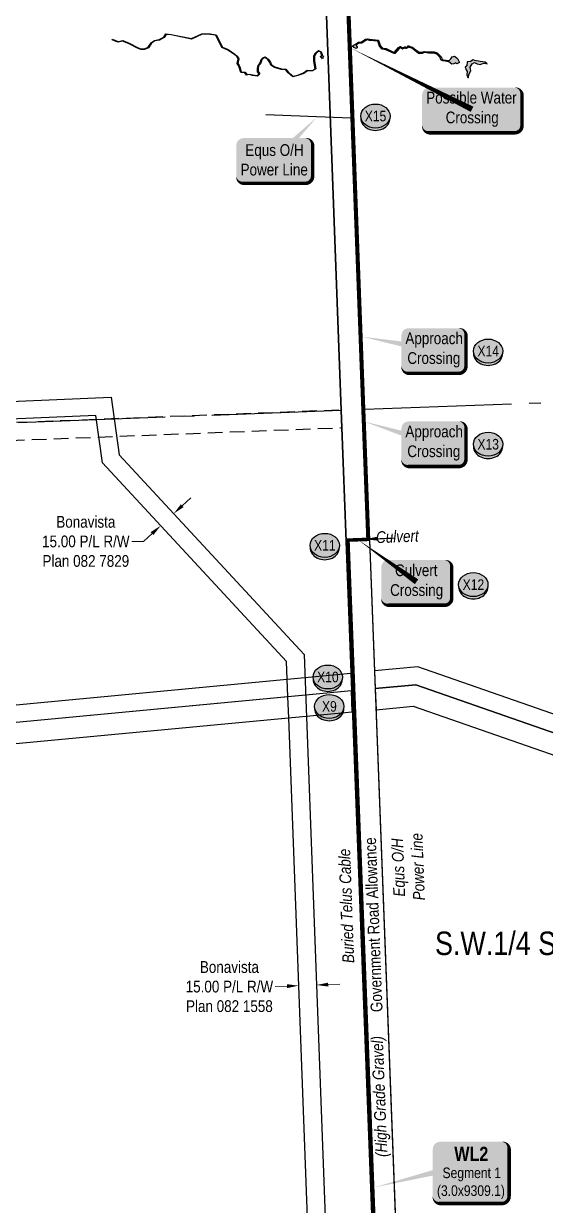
# Model space of a CAD drawing. Extents: x 685217 to 689013, y 5857541 to 5865900.
# Drawn here: x 686964 to 687409, y 5858622 to 5859629 of the extents above; entities that cross this region are included whole.
import ezdxf
from ezdxf.enums import TextEntityAlignment as Align

# ---------------------------------------------------------------- set-up
doc = ezdxf.new("R2010")
doc.units = 0
doc.header["$LTSCALE"] = 5
doc.header["$PDSIZE"] = 0.5
doc.linetypes.add('foc-ACCESSROAD', pattern=[3.75, 2.5, -1.25])
doc.linetypes.add('foc-QUARTERLINE', pattern=[33, 25, -3, 2, -3])
doc.layers.get('Defpoints').update_dxf_attribs({"color": 9})
for name, color, linetype in [('AS-POWER', 104, 'foc-POWER'), ('AS-POWER-T', 104, 'Continuous'), ('AS-TELEPHONE-T', 224, 'Continuous'), ('AS-TELUS', 224, 'foc-TEL'), ('C-SYMBOL', 7, 'Continuous'), ('CG-NOTES', 7, 'Continuous'), ('F-RW', 190, 'Continuous'), ('F-WS', 190, 'foc-ACCESSROAD'), ('L-ROAD-T', 7, 'Continuous'), ('L-SEC', 7, 'Continuous'), ('L-SECQ', 8, 'foc-QUARTERLINE'), ('P-CROSSINGS', 250, 'Continuous'), ('T-WATER', 160, 'Continuous'), ('T-WATER-H', 133, 'Continuous'), ('T-WATER-T', 170, 'Continuous')]:
    doc.layers.add(name, color=color, linetype=linetype)
doc.layers.add('F-RW-T', color=190, linetype='Continuous', lineweight=9)
doc.layers.add('T-TEXT', color=48, linetype='Continuous', lineweight=18)
doc.layers.add('P-PROPOSED-WL4', color=7, linetype='Continuous', true_color=0x5b5bc8)
doc.styles.add('175L', font='ARIALN.TTF', dxfattribs={"height": 20})
doc.styles.add('80', font='ARIALN.TTF', dxfattribs={"height": 10})
doc.styles.add('80CG', font='ARIALN.TTF', dxfattribs={"height": 10})
doc.styles.add('80L', font='ARIALN.TTF', dxfattribs={"height": 10})
doc.styles.add('80LS', font='ARIALNI.TTF', dxfattribs={"height": 10})
doc.styles.add('BOLD', font='ARIALNB.TTF')
doc.styles.add('Crossing', font='ARIALN.TTF', dxfattribs={"height": 10})
doc.styles.add('foc-LtypeFont', font='ARIALN.TTF', dxfattribs={"height": 7.35})
doc.linetypes.add('foc-POWER', pattern='A,6,-1,["P",foc-LtypeFont,S=0.2,R=0,X=-0.625,Y=-0.75],-1.24,4', length=12.24)
doc.linetypes.add('foc-TEL', pattern='A,2,-1,["T",foc-LtypeFont,S=0.2,R=0,X=-0.425,Y=-0.75],-1.24,8', length=12.24)
doc.dimstyles.new('Compass 5 000', dxfattribs={"dimscale": 5, "dimtxt": 9, "dimasz": 2, "dimexe": 0.2, "dimexo": 0.0625, "dimgap": 0.5, "dimtad": 0, "dimtih": 1, "dimtoh": 1, "dimzin": 0, "dimdsep": 46, "dimtxsty": '80CG', "dimcen": 0.1, "dimse1": 1, "dimse2": 1, "dimclrd": 256, "dimclrt": 256, "dimaunit": 1, "dimadec": 4, "dimazin": 0, "dimtfac": 0.06, "dimtofl": 0, "dimtmove": 0, "dimatfit": 1, "dimfxl": 0.2, "dimtolj": 1, "dimtzin": 0, "dimlwd": -1, "dimarcsym": 0})

# ---------------------------------------------------------------- blocks, each defined once
blk = doc.blocks.new('*D390')
at = {"layer": 'Defpoints', "color": 0, "transparency": 16777216}
for p in [(687090.7, 5859213.1), (687079.7, 5859202.9), (687081.1, 5859201.3)]:
    blk.add_point(p, dxfattribs=at)
at = {"layer": 'F-RW-T', "transparency": 16777216}
for p, q in [((687099.5, 5859218.3), (687106.8, 5859225.1)), ((687066.4, 5859187.8), (687056.4, 5859187.8)), ((687073.8, 5859194.5), (687066.4, 5859187.8))]:
    blk.add_line(p, q, dxfattribs=at)
for points in [[(687098.3, 5859219.5), (687100.6, 5859217.1), (687092.1, 5859211.5)], [(687072.6, 5859195.8), (687074.9, 5859193.3), (687081.1, 5859201.3)]]:
    blk.add_solid(points, dxfattribs=at)
at = {"layer": 'F-RW-T', "transparency": 16777216, "insert": (687017.3, 5859187.8), "char_height": 10, "attachment_point": 5, "style": '80CG'}
blk.add_mtext('\\A1;Bonavista\\P15.00 P/L R/W\\PPlan 082 7829', dxfattribs=at)
blk = doc.blocks.new('*D391')
at = {"layer": 'Defpoints', "color": 0, "transparency": 16777216}
for p in [(687198.6, 5858809.3), (687198.7, 5858809.1), (687213.7, 5858809.6)]:
    blk.add_point(p, dxfattribs=at)
at = {"layer": 'F-RW-T', "transparency": 16777216}
for p, q in [((687188.7, 5858808.9), (687178.7, 5858808.5)), ((687223.7, 5858810.2), (687233.7, 5858810.6))]:
    blk.add_line(p, q, dxfattribs=at)
for points in [[(687188.6, 5858810.6), (687188.7, 5858807.3), (687198.6, 5858809.3)], [(687223.6, 5858811.9), (687223.8, 5858808.6), (687213.7, 5858809.9)]]:
    blk.add_solid(points, dxfattribs=at)
at = {"layer": 'F-RW-T', "transparency": 16777216, "insert": (687139.6, 5858808.5), "char_height": 10, "attachment_point": 5, "style": '80CG'}
blk.add_mtext('\\A1;Bonavista\\P15.00 P/L R/W\\PPlan 082 1558', dxfattribs=at)
blk = doc.blocks.new('xing2')
h = blk.add_hatch(color=50)
h.dxf.hatch_style = 1
edge = h.paths.add_edge_path()
edge.add_ellipse((0, 0), major_axis=(-12.5, 0), ratio=0.816297, start_angle=0, end_angle=360)
h = blk.add_hatch(color=250)
h.dxf.hatch_style = 1
edge = h.paths.add_edge_path()
edge.add_ellipse((0, -2), major_axis=(-12.5, 0), ratio=0.816297, start_angle=0, end_angle=180)
edge.add_line((12.5, -2), (12.5, 0))
edge.add_ellipse((0, 0), major_axis=(-12.5, 0), ratio=0.816297, start_angle=0, end_angle=180, ccw=False)
edge.add_line((-12.5, 0), (-12.5, -2))
at = {"color": 250}
blk.add_ellipse((0, 0), major_axis=(-12.5, 0), ratio=0.816297, dxfattribs=at)
blk.add_ellipse((0, -2), major_axis=(-12.5, 0), ratio=0.816297, start_param=0, end_param=3.141593, dxfattribs=at)
at = {"color": 250, "style": 'Crossing'}
blk.add_attdef('CROSSING', text='', height=9, dxfattribs=at).set_placement((0.1, 0), align=Align.MIDDLE_CENTER)
at = {"color": 250, "style": 'Crossing', "flags": 1}
for tag, p in [('OWNER', (0.1, -12.5)), ('DESCRIPTION', (0.1, -25.8)), ('LOCATION', (0.1, -39.3)), ('DWG_REF', (0.1, -52.8))]:
    blk.add_attdef(tag, text='', height=9, dxfattribs=at).set_placement(p, align=Align.MIDDLE_CENTER)
blk = doc.blocks.new('*U419')
h = blk.add_hatch(color=254)
edge = h.paths.add_edge_path()
edge.add_line((-24, -20), (24, -20))
edge.add_arc((24, -14), 6, 270, 360)
edge.add_line((30, -14), (30, 12.5))
edge.add_arc((24, 12.5), 6, 0, 90)
edge.add_line((24, 18.5), (-24, 18.5))
edge.add_arc((-24, 12.5), 6, 90, 180)
edge.add_line((-30, 12.5), (-30, -14))
edge.add_arc((-24, -14), 6, 180, 270)
at = {"color": 160, "flags": 128}
blk.add_lwpolyline([(-24, -20, 3, 3, 0), (24, -20, 3, 3, 0.414214), (30, -14, 3, 3, 0), (30, 12.5, 3, 0, 0.414214), (24, 18.5, 0, 0, 0), (-24, 18.5, 0, 0, 0.414214), (-30, 12.5, 0, 0, 0), (-30, -14, 0, 3, 0.414214)], format="xyseb", close=True, dxfattribs=at)
at = {"color": 160, "style": '80'}
blk.add_attdef('ENTER_TEXT_001', (-26.8, -4.9), '', height=10, dxfattribs=at)
blk = doc.blocks.new('*U421')
h = blk.add_hatch(color=59)
edge = h.paths.add_edge_path()
edge.add_line((-21.5, -20), (21.5, -20))
edge.add_arc((21.5, -14), 6, 270, 360)
edge.add_line((27.5, -14), (27.5, 12.5))
edge.add_arc((21.5, 12.5), 6, 0, 90)
edge.add_line((21.5, 18.5), (-21.5, 18.5))
edge.add_arc((-21.5, 12.5), 6, 90, 180)
edge.add_line((-27.5, 12.5), (-27.5, -14))
edge.add_arc((-21.5, -14), 6, 180, 270)
at = {"color": 1, "flags": 128}
blk.add_lwpolyline([(-59.8, 18.5, 0, 7.5, 0), (0, 0, 0, 0, 0)], format="xyseb", dxfattribs=at)
blk.add_lwpolyline([(-21.5, -20, 3, 3, 0), (21.5, -20, 3, 3, 0.414214), (27.5, -14, 3, 3, 0), (27.5, 12.5, 3, 0, 0.414214), (21.5, 18.5, 0, 0, 0), (-21.5, 18.5, 0, 0, 0.414214), (-27.5, 12.5, 0, 0, 0), (-27.5, -14, 0, 3, 0.414214)], format="xyseb", close=True, dxfattribs=at)
at = {"color": 1, "style": '80'}
blk.add_attdef('ENTER_TEXT_001', (-36, -5), '', height=10, dxfattribs=at)
blk = doc.blocks.new('*U422')
h = blk.add_hatch(color=59)
edge = h.paths.add_edge_path()
edge.add_line((-21.5, -20), (21.5, -20))
edge.add_arc((21.5, -14), 6, 270, 360)
edge.add_line((27.5, -14), (27.5, 12.5))
edge.add_arc((21.5, 12.5), 6, 0, 90)
edge.add_line((21.5, 18.5), (-21.5, 18.5))
edge.add_arc((-21.5, 12.5), 6, 90, 180)
edge.add_line((-27.5, 12.5), (-27.5, -14))
edge.add_arc((-21.5, -14), 6, 180, 270)
at = {"color": 1, "flags": 128}
blk.add_lwpolyline([(-61.8, 11.4, 0, 7.5, 0), (0, 0, 0, 0, 0)], format="xyseb", dxfattribs=at)
blk.add_lwpolyline([(-21.5, -20, 3, 3, 0), (21.5, -20, 3, 3, 0.414214), (27.5, -14, 3, 3, 0), (27.5, 12.5, 3, 0, 0.414214), (21.5, 18.5, 0, 0, 0), (-21.5, 18.5, 0, 0, 0.414214), (-27.5, 12.5, 0, 0, 0), (-27.5, -14, 0, 3, 0.414214)], format="xyseb", close=True, dxfattribs=at)
at = {"color": 1, "style": '80'}
blk.add_attdef('ENTER_TEXT_001', (-36, -5), '', height=10, dxfattribs=at)
blk = doc.blocks.new('*U423')
h = blk.add_hatch(color=255)
edge = h.paths.add_edge_path()
edge.add_line((-26.5, -20), (26.5, -20))
edge.add_arc((26.5, -14), 6, 270, 360)
edge.add_line((32.5, -14), (32.5, 12.5))
edge.add_arc((26.5, 12.5), 6, 0, 90)
edge.add_line((26.5, 18.5), (-26.5, 18.5))
edge.add_arc((-26.5, 12.5), 6, 90, 180)
edge.add_line((-32.5, 12.5), (-32.5, -14))
edge.add_arc((-26.5, -14), 6, 180, 270)
at = {"color": 104, "flags": 128}
blk.add_lwpolyline([(36.3, 36.5, 0, 7.5, 0), (0, 0, 0, 0, 0)], format="xyseb", dxfattribs=at)
blk.add_lwpolyline([(-26.5, -20, 3, 3, 0), (26.5, -20, 3, 3, 0.414214), (32.5, -14, 3, 3, 0), (32.5, 12.5, 3, 0, 0.414214), (26.5, 18.5, 0, 0, 0), (-26.5, 18.5, 0, 0, 0.414214), (-32.5, 12.5, 0, 0, 0), (-32.5, -14, 0, 3, 0.414214)], format="xyseb", close=True, dxfattribs=at)
at = {"color": 104, "style": '80'}
blk.add_attdef('ENTER_TEXT_001', (-26.8, -4.9), '', height=10, dxfattribs=at)
blk = doc.blocks.new('*U446')
h = blk.add_hatch(color=254)
edge = h.paths.add_edge_path()
edge.add_line((-26.5, -34.1), (26.5, -34.1))
edge.add_arc((26.5, -28.1), 6, 270, 360)
edge.add_line((32.5, -28.1), (32.5, 12.5))
edge.add_arc((26.5, 12.5), 6, 0, 90)
edge.add_line((26.5, 18.5), (-26.5, 18.5))
edge.add_arc((-26.5, 12.5), 6, 90, 180)
edge.add_line((-32.5, 12.5), (-32.5, -28.1))
edge.add_arc((-26.5, -28.1), 6, 180, 270)
at = {"layer": 'P-PROPOSED-WL4', "flags": 128}
blk.add_lwpolyline([(-26.5, -34.1, 3, 3, 0), (26.5, -34.1, 3, 3, 0.414214), (32.5, -28.1, 3, 3, 0), (32.5, 12.5, 3, 0, 0.414214), (26.5, 18.5, 0, 0, 0), (-26.5, 18.5, 0, 0, 0.414214), (-32.5, 12.5, 0, 0, 0), (-32.5, -28.1, 0, 3, 0.414214)], format="xyseb", close=True, dxfattribs=at)
blk.add_lwpolyline([(-83, -20.5, 0, 7.5, 0), (0, 0, 0, 0, 0)], format="xyseb", dxfattribs=at)
at = {"layer": 'P-PROPOSED-WL4'}
for tag, p, height, style in [('TEMP_AREA_W1_001', (-9.2, 2.2), 12, 'BOLD'), ('ENTER_TEXT_001', (-30.7, -12.5), 9, '80')]:
    blk.add_attdef(tag, p, '', height=height, dxfattribs=dict(at, style=style))
blk = doc.blocks.new('*U447')
h = blk.add_hatch(color=254)
edge = h.paths.add_edge_path()
edge.add_line((-36.5, -20), (36.5, -20))
edge.add_arc((36.5, -14), 6, 270, 360)
edge.add_line((42.5, -14), (42.5, 12.5))
edge.add_arc((36.5, 12.5), 6, 0, 90)
edge.add_line((36.5, 18.5), (-36.5, 18.5))
edge.add_arc((-36.5, 12.5), 6, 90, 180)
edge.add_line((-42.5, 12.5), (-42.5, -14))
edge.add_arc((-36.5, -14), 6, 180, 270)
at = {"color": 160, "flags": 128}
blk.add_lwpolyline([(-36.5, -20, 3, 3, 0), (36.5, -20, 3, 3, 0.414214), (42.5, -14, 3, 3, 0), (42.5, 12.5, 3, 0, 0.414214), (36.5, 18.5, 0, 0, 0), (-36.5, 18.5, 0, 0, 0.414214), (-42.5, 12.5, 0, 0, 0), (-42.5, -14, 0, 3, 0.414214)], format="xyseb", close=True, dxfattribs=at)
at = {"color": 160, "style": '80'}
blk.add_attdef('ENTER_TEXT_001', (-26.8, -4.9), '', height=10, dxfattribs=at)

msp = doc.modelspace()

# ---------------------------------------------------------------- hatches: boundary and pattern name
at = {"layer": 'T-WATER-H'}
h = msp.add_hatch(color=256, dxfattribs=at)
h.dxf.hatch_style = 1
h.paths.add_polyline_path([(687039.95, 5859615.682), (687042.557, 5859614.587), (687044.785, 5859613.752), (687048.678, 5859614.509), (687054.321, 5859612.311), (687061.381, 5859608.603), (687064.142, 5859607.53), (687067.312, 5859607.606), (687070.432, 5859608.838), (687072.846, 5859612.757), (687075.81, 5859614.724), (687079.884, 5859615.361), (687083.75, 5859617.446), (687085.336, 5859620.374), (687090.007, 5859619.858), (687107.222, 5859616.242), (687116.145, 5859620.436), (687119.216, 5859620.573), (687123.115, 5859620.304), (687128.263, 5859619.549), (687133.626, 5859609.093), (687138.53, 5859606.976), (687144.306, 5859603.081), (687146.292, 5859601.439), (687147.629, 5859598.905), (687146.698, 5859595.179), (687147.85, 5859593.45), (687148.803, 5859591.341), (687149.7, 5859587.819), (687153.104, 5859587.546), (687154.503, 5859585.654), (687156.744, 5859586.054), (687159.423, 5859585.459), (687163.314, 5859584.851), (687164.902, 5859586.367), (687163.568, 5859588.053), (687163.481, 5859590.673), (687163.959, 5859593.41), (687165.522, 5859595.057), (687166.654, 5859598.451), (687168.021, 5859599.818), (687169.95, 5859600.828), (687172.668, 5859598.868), (687174.465, 5859596.087), (687175.363, 5859593.843), (687178.235, 5859592.185), (687183.897, 5859590.562), (687187.789, 5859590.177), (687190.059, 5859587.351), (687192.093, 5859585.65), (687193.754, 5859584.226), (687197.762, 5859585.238), (687202.782, 5859587.063), (687205.881, 5859589.397), (687210.343, 5859589.19), (687212.608, 5859590.648), (687211.543, 5859597.079), (687211.543, 5859601.605), (687213.07, 5859604.221), (687215.617, 5859606.053), (687217.777, 5859605.067), (687218.815, 5859601.738), (687219.153, 5859601.646), (687219.45, 5859601.454), (687219.659, 5859601.122), (687219.24, 5859600.442), (687219.275, 5859599.604), (687218.891, 5859599.098), (687217.983, 5859600.285), (687217.425, 5859600.529), (687217.268, 5859601.314), (687218.338, 5859601.587), (687217.366, 5859604.705), (687215.674, 5859605.478), (687213.448, 5859603.877), (687212.043, 5859601.469), (687212.043, 5859597.12), (687213.155, 5859590.406), (687210.48, 5859588.683), (687206.038, 5859588.889), (687203.023, 5859586.618), (687197.909, 5859584.759), (687193.626, 5859583.678), (687191.77, 5859585.268), (687189.7, 5859587), (687187.531, 5859589.7), (687183.802, 5859590.069), (687178.038, 5859591.721), (687174.964, 5859593.496), (687174.019, 5859595.857), (687172.299, 5859598.518), (687169.908, 5859600.242), (687168.32, 5859599.41), (687167.091, 5859598.181), (687165.961, 5859594.794), (687164.426, 5859593.175), (687163.983, 5859590.638), (687164.063, 5859588.234), (687165.577, 5859586.32), (687163.48, 5859584.319), (687159.331, 5859584.967), (687156.734, 5859585.544), (687154.285, 5859585.107), (687152.837, 5859587.066), (687149.304, 5859587.349), (687148.329, 5859591.175), (687147.412, 5859593.207), (687146.159, 5859595.086), (687147.098, 5859598.841), (687145.896, 5859601.117), (687144.006, 5859602.681), (687138.29, 5859606.535), (687133.263, 5859608.706), (687127.936, 5859619.092), (687123.061, 5859619.806), (687119.21, 5859620.072), (687116.267, 5859619.941), (687107.283, 5859615.718), (687089.928, 5859619.364), (687085.615, 5859619.84), (687084.119, 5859617.077), (687080.046, 5859614.88), (687075.995, 5859614.246), (687073.214, 5859612.401), (687070.77, 5859608.434), (687067.413, 5859607.108), (687064.054, 5859607.027), (687061.173, 5859608.147), (687054.114, 5859611.855), (687048.631, 5859613.991), (687044.741, 5859613.234), (687042.372, 5859614.122), (687039.756, 5859615.221)])
h = msp.add_hatch(color=256, dxfattribs=at)
h.dxf.hatch_style = 1
edge = h.paths.add_edge_path()
edge.add_line((687247.419, 5859610.72), (687248.405, 5859609.349))
edge.add_line((687248.405, 5859609.349), (687248.405, 5859608.405))
edge.add_line((687248.405, 5859608.405), (687247.189, 5859607.73))
edge.add_line((687247.189, 5859607.73), (687246.946, 5859608.027))
edge.add_line((687246.946, 5859608.027), (687245.623, 5859608.675))
edge.add_line((687245.623, 5859608.675), (687244.246, 5859609.916))
edge.add_line((687244.246, 5859609.916), (687245.785, 5859610.915))
edge.add_line((687245.785, 5859610.915), (687246.871, 5859611.557))
edge.add_line((687246.871, 5859611.557), (687249.185, 5859613.071))
edge.add_arc((687249.459, 5859612.653), 0.5, 95.192933, 123.199679, ccw=False)
edge.add_line((687249.414, 5859613.151), (687252.059, 5859613.391))
edge.add_line((687252.059, 5859613.391), (687255.274, 5859615.629))
edge.add_arc((687255.56, 5859615.219), 0.5, 102.091801, 124.838537, ccw=False)
edge.add_line((687255.455, 5859615.708), (687257.222, 5859616.086))
edge.add_arc((687257.327, 5859615.597), 0.5, 79.218752, 102.091801, ccw=False)
edge.add_line((687257.421, 5859616.088), (687259.169, 5859615.756))
edge.add_line((687259.169, 5859615.756), (687266.315, 5859614.962))
edge.add_arc((687266.26, 5859614.465), 0.5, 20.618584, 83.663394, ccw=False)
edge.add_line((687266.728, 5859614.641), (687268.42, 5859610.145))
edge.add_line((687268.42, 5859610.145), (687270.211, 5859608.164))
edge.add_line((687270.211, 5859608.164), (687273.102, 5859607.768))
edge.add_arc((687273.034, 5859607.272), 0.5, 64.951848, 82.201697, ccw=False)
edge.add_line((687273.246, 5859607.725), (687280.014, 5859604.562))
edge.add_line((687280.014, 5859604.562), (687283.511, 5859608.609))
edge.add_arc((687283.889, 5859608.282), 0.5, 118.066226, 139.162878, ccw=False)
edge.add_line((687283.654, 5859608.723), (687284.916, 5859609.396))
edge.add_arc((687285.151, 5859608.955), 0.5, 61.483535, 118.066226, ccw=False)
edge.add_line((687285.39, 5859609.394), (687287.122, 5859608.453))
edge.add_line((687287.122, 5859608.453), (687288.968, 5859609.169))
edge.add_arc((687289.148, 5859608.702), 0.5, 61.19599, 111.188757, ccw=False)
edge.add_line((687289.389, 5859609.141), (687290.029, 5859608.789))
edge.add_line((687290.029, 5859608.789), (687290.996, 5859609.151))
edge.add_line((687290.996, 5859609.151), (687291.453, 5859609.924))
edge.add_arc((687291.883, 5859609.67), 0.5, 70.544411, 149.414373, ccw=False)
edge.add_line((687292.05, 5859610.141), (687295.383, 5859608.964))
edge.add_arc((687295.216, 5859608.492), 0.5, 51.139589, 70.544411, ccw=False)
edge.add_line((687295.53, 5859608.882), (687298.339, 5859606.618))
edge.add_line((687298.339, 5859606.618), (687301.1, 5859604.618))
edge.add_line((687301.1, 5859604.618), (687303.492, 5859604.618))
edge.add_line((687303.492, 5859604.618), (687305.379, 5859605.381))
edge.add_arc((687305.567, 5859604.917), 0.5, 81.914273, 112.006097, ccw=False)
edge.add_line((687305.637, 5859605.412), (687309.145, 5859604.914))
edge.add_line((687309.145, 5859604.914), (687313.82, 5859604.955))
edge.add_arc((687313.825, 5859604.455), 0.5, 70.468111, 90.511301, ccw=False)
edge.add_line((687313.992, 5859604.927), (687316.6, 5859604.001))
edge.add_arc((687316.433, 5859603.53), 0.5, 45.76159, 70.468111, ccw=False)
edge.add_line((687316.782, 5859603.888), (687320.022, 5859600.734))
edge.add_arc((687319.673, 5859600.375), 0.5, 13.176182, 45.76159, ccw=False)
edge.add_line((687320.16, 5859600.489), (687320.568, 5859598.747))
edge.add_line((687320.568, 5859598.747), (687321.793, 5859598.169))
edge.add_line((687321.793, 5859598.169), (687326.711, 5859597.52))
edge.add_line((687326.711, 5859597.52), (687328.2, 5859599.158))
edge.add_line((687328.2, 5859599.158), (687329.229, 5859600.873))
edge.add_line((687329.229, 5859600.873), (687331.459, 5859601.43))
edge.add_line((687331.459, 5859601.43), (687333.817, 5859599.415))
edge.add_line((687333.817, 5859599.415), (687334.675, 5859597.572))
edge.add_line((687334.675, 5859597.572), (687335.576, 5859595.942))
edge.add_line((687335.576, 5859595.942), (687333.431, 5859594.699))
edge.add_line((687333.431, 5859594.699), (687332.402, 5859595.728))
edge.add_line((687332.402, 5859595.728), (687330.73, 5859594.871))
edge.add_line((687330.73, 5859594.871), (687329.057, 5859594.485))
edge.add_line((687329.057, 5859594.485), (687326.58, 5859596.529))
edge.add_line((687326.58, 5859596.529), (687321.585, 5859597.188))
edge.add_arc((687321.65, 5859597.683), 0.5, 244.728409, 262.484886, ccw=False)
edge.add_line((687321.437, 5859597.231), (687319.922, 5859597.946))
edge.add_arc((687320.136, 5859598.398), 0.5, 193.176182, 244.728409, ccw=False)
edge.add_line((687319.649, 5859598.284), (687319.219, 5859600.119))
edge.add_line((687319.219, 5859600.119), (687316.163, 5859603.095))
edge.add_line((687316.163, 5859603.095), (687313.741, 5859603.955))
edge.add_line((687313.741, 5859603.955), (687309.117, 5859603.913))
edge.add_arc((687309.112, 5859604.413), 0.5, 261.914273, 270.5113, ccw=False)
edge.add_line((687309.042, 5859603.918), (687305.629, 5859604.403))
edge.add_line((687305.629, 5859604.403), (687303.776, 5859603.654))
edge.add_arc((687303.589, 5859604.118), 0.5, 270, 292.006097, ccw=False)
edge.add_line((687303.589, 5859603.618), (687300.938, 5859603.618))
edge.add_arc((687300.938, 5859604.118), 0.5, 234.078921, 270, ccw=False)
edge.add_line((687300.645, 5859603.713), (687297.742, 5859605.816))
edge.add_arc((687298.035, 5859606.221), 0.5, 231.13959, 234.078922, ccw=False)
edge.add_line((687297.722, 5859605.832), (687294.969, 5859608.05))
edge.add_line((687294.969, 5859608.05), (687292.104, 5859609.061))
edge.add_line((687292.104, 5859609.061), (687291.767, 5859608.49))
edge.add_arc((687291.336, 5859608.744), 0.5, 290.550826, 329.414374, ccw=False)
edge.add_line((687291.512, 5859608.276), (687290.165, 5859607.772))
edge.add_arc((687289.99, 5859608.24), 0.5, 241.19599, 290.550826, ccw=False)
edge.add_line((687289.749, 5859607.802), (687289.112, 5859608.152))
edge.add_line((687289.112, 5859608.152), (687287.267, 5859607.437))
edge.add_arc((687287.087, 5859607.903), 0.5, 241.483535, 291.188757, ccw=False)
edge.add_line((687286.848, 5859607.464), (687285.149, 5859608.387))
edge.add_line((687285.149, 5859608.387), (687284.207, 5859607.884))
edge.add_line((687284.207, 5859607.884), (687280.523, 5859603.622))
edge.add_arc((687280.144, 5859603.949), 0.5, 244.951848, 319.162878, ccw=False)
edge.add_line((687279.933, 5859603.496), (687272.891, 5859606.787))
edge.add_line((687272.891, 5859606.787), (687269.895, 5859607.198))
edge.add_arc((687269.962, 5859607.693), 0.5, 222.116643, 262.201697, ccw=False)
edge.add_line((687269.592, 5859607.358), (687267.614, 5859609.545))
edge.add_arc((687267.985, 5859609.88), 0.5, 200.618583, 222.116643, ccw=False)
edge.add_line((687267.517, 5859609.704), (687265.9, 5859614.002))
edge.add_line((687265.9, 5859614.002), (687259.039, 5859614.764))
edge.add_arc((687259.094, 5859615.261), 0.5, 259.218751, 263.663394, ccw=False)
edge.add_line((687259.001, 5859614.77), (687257.333, 5859615.087))
edge.add_line((687257.333, 5859615.087), (687255.763, 5859614.751))
edge.add_line((687255.763, 5859614.751), (687252.522, 5859612.495))
edge.add_arc((687252.236, 5859612.905), 0.5, 275.192933, 304.838537, ccw=False)
edge.add_line((687252.281, 5859612.407), (687249.629, 5859612.166))
edge.add_line((687249.629, 5859612.166), (687247.419, 5859610.72))
h = msp.add_hatch(color=256, dxfattribs=at)
h.dxf.hatch_style = 1
h.paths.add_polyline_path([(687343.64, 5859585.745), (687345.244, 5859588.813), (687344.756, 5859591.951), (687346.43, 5859594.74), (687348.313, 5859595.856), (687350.545, 5859594.81), (687353.056, 5859594.322), (687354.73, 5859594.74), (687356.474, 5859595.298), (687359.124, 5859594.88), (687357.45, 5859596.065), (687355.567, 5859596.483), (687353.056, 5859596.693), (687348.522, 5859597.529), (687347.197, 5859598.296), (687344.826, 5859596.762), (687342.036, 5859596.483), (687341.896, 5859593.136), (687340.292, 5859591.881), (687341.199, 5859589.58), (687342.036, 5859588.255), (687341.966, 5859585.396), (687342.663, 5859583.095), (687343.152, 5859583.235)])

# ---------------------------------------------------------------- linework, layer by layer
at = {"layer": 'AS-POWER', "flags": 128}
for points in [[(687285.584, 5858497.665), (687254.93, 5859300.51), (687224.731, 5860104.658), (687194.103, 5860907.823), (687179.635, 5861289.064)], [(687170.507, 5859551.69), (687242.61, 5859548.684)]]:
    msp.add_lwpolyline(points, dxfattribs=at)
at = {"layer": 'AS-TELUS'}
for p, q in [((687234.829, 5859299.773), (687204.629, 5860103.929)), ((687265.59, 5858494.225), (687234.829, 5859299.773))]:
    msp.add_line(p, q, dxfattribs=at)
at = {"layer": 'F-RW', "flags": 128}
for points in [[(686310.334, 5859846.631), (686408.686, 5859671.927), (686586.842, 5859355.761), (686622.258, 5859292.882), (687038.742, 5859310.624), (687045.809, 5859261.598), (687203.175, 5859091.555), (687225.359, 5858497.898)], [(687225.359, 5858497.898), (687210.368, 5858497.335), (687190.133, 5859037.431), (687189.473, 5859055.463), (687188.275, 5859085.461), (687031.615, 5859254.854), (687025.821, 5859295.063), (686647.298, 5859278.913), (686613.741, 5859277.748), (686416.699, 5859627.185), (686396.182, 5859663.57), (686311.556, 5859813.864)], [(688164.165, 5859254.552), (687961.011, 5859206.28), (687700.004, 5859144.558), (687672.38, 5859010.015), (687584.576, 5858981.872), (687300.202, 5859080.976), (687263.174, 5859077.447), (687263.852, 5859062.406), (687298.321, 5859065.732), (687481.799, 5859001.843), (687584.379, 5858966.059), (687685.308, 5858998.408), (687709.445, 5859115.968), (687967.934, 5859177.09), (687964.465, 5859191.672), (688065.588, 5859215.721), (688164.749, 5859239.282)], [(686345.467, 5858999.163), (686445.974, 5859004.806), (686700.745, 5859025.264), (686830.999, 5859036.768), (686855.722, 5859039.077), (687188.873, 5859070.46), (687243.08, 5859075.564), (687243.624, 5859060.55), (687189.473, 5859055.463), (686894.521, 5859027.667), (686842.207, 5859022.751), (686689.149, 5859009.312), (686441.199, 5858990.088), (686346.308, 5858984.198)], [(688179.071, 5858864.447), (688082.434, 5858774.706), (687965.026, 5858665.746), (687956.07, 5858666.071), (687896.708, 5858695.279), (687719.043, 5858907.194), (687681.844, 5858933.049), (687650.061, 5858946.221), (687570.255, 5858913.216), (687522.055, 5858939.224), (687481.799, 5859001.843), (687298.321, 5859065.732), (687263.852, 5859062.406), (687264.505, 5859044.396)], [(686347.316, 5858966.235), (686436.118, 5858971.617), (686684.036, 5858990.852), (686788.118, 5858916.712), (686818.095, 5858917.978), (686903.118, 5859010.432), (687244.289, 5859042.52), (687243.624, 5859060.55), (686894.521, 5859027.667), (686809.875, 5858935.645), (686793.525, 5858934.956), (686689.149, 5859009.312), (686441.199, 5858990.088), (686346.308, 5858984.198)], [(687264.505, 5859044.396), (687296.071, 5859047.413), (687469.987, 5858986.881), (687509.443, 5858925.583), (687569.242, 5858893.314), (687608.579, 5858909.588), (687650.06, 5858926.739), (687673.167, 5858917.164), (687706.802, 5858893.79), (687885.363, 5858680.802), (687951.581, 5858648.224), (687971.816, 5858647.491), (688083.34, 5858750.984), (688167.016, 5858828.634), (688179.98, 5858840.678)]]:
    msp.add_lwpolyline(points, dxfattribs=at)
at = {"layer": 'F-WS', "flags": 128}
msp.add_lwpolyline([(686819.216, 5859090.151), (686812.332, 5859268.447), (687235.408, 5859284.784), (687234.829, 5859299.773), (686796.764, 5859282.857), (686803.653, 5859104.44)], close=True, dxfattribs=at)
at = {"layer": 'L-SEC'}
for p, q in [((687219.729, 5859701.851), (687234.829, 5859299.772)), ((687254.93, 5859300.51), (687239.83, 5859702.584)), ((687234.829, 5859299.772), (687250.208, 5858896.998)), ((687270.308, 5858897.746), (687254.93, 5859300.51)), ((687250.208, 5858896.998), (687265.586, 5858494.224)), ((687285.687, 5858494.98), (687270.308, 5858897.746))]:
    msp.add_line(p, q, dxfattribs=at)
at = {"layer": 'L-SECQ'}
for p, q in [((687254.93, 5859300.51), (688026.404, 5859328.824)), ((686465.209, 5859270.187), (687234.829, 5859299.772))]:
    msp.add_line(p, q, dxfattribs=at)
at = {"layer": 'P-PROPOSED-WL4', "linetype": 'Continuous', "flags": 128}
msp.add_lwpolyline([(687267.004, 5858496.461, 3, 3, 0), (687240.562, 5859188.953, 3, 3, 0), (687257.664, 5859189.606, 3, 3, 0), (687253.436, 5859300.452, 3, 3, 0), (687238.274, 5859704.05, 3, 3, 0), (687221.172, 5859703.406, 3, 3, 0), (687206.128, 5860103.987, 3, 3, 0), (687175.824, 5860898.586, 3, 3, 0), (687132.854, 5860896.948, 3, 3, 0), (687132.207, 5860914.056, 3, 3, 0), (686379.047, 5860885.638, 3, 3, 0), (686350.627, 5861679.263, 3, 3, 0), (686349.889, 5861697.865, 3, 3, 0), (685537.848, 5861666.14, 3, 3, 0), (685506.016, 5862470.74, 3, 3, 0), (685476.69, 5863273.03, 3, 3, 0), (685447.424, 5864076.161, 3, 3, 0), (685417.835, 5864880.808, 3, 3, 0), (686610.664, 5864927.416, 3, 3, 0), (686609.854, 5864947.514, 0, 0, 0)], format="xyseb", dxfattribs=at)
at = {"layer": 'T-TEXT', "const_width": 2, "flags": 128}
msp.add_lwpolyline([(687243.895, 5859188.974), (687255.056, 5859189.295)], dxfattribs=at)
at = {"layer": 'T-WATER', "flags": 128}
for points in [[(687039.95, 5859615.682), (687042.557, 5859614.587), (687044.785, 5859613.752), (687048.678, 5859614.509), (687054.321, 5859612.311), (687061.381, 5859608.603), (687064.142, 5859607.53), (687067.312, 5859607.606), (687070.432, 5859608.838), (687072.846, 5859612.757), (687075.81, 5859614.724), (687079.884, 5859615.361), (687083.75, 5859617.446), (687085.336, 5859620.374), (687090.007, 5859619.858), (687107.222, 5859616.242), (687116.145, 5859620.436), (687119.216, 5859620.573), (687123.115, 5859620.304), (687128.263, 5859619.549), (687133.626, 5859609.093), (687138.53, 5859606.976), (687144.306, 5859603.081), (687146.292, 5859601.439), (687147.629, 5859598.905), (687146.698, 5859595.179), (687147.85, 5859593.45), (687148.803, 5859591.341), (687149.7, 5859587.819), (687153.104, 5859587.546), (687154.503, 5859585.654), (687156.744, 5859586.054), (687159.423, 5859585.459), (687163.314, 5859584.851), (687164.902, 5859586.367), (687163.568, 5859588.053), (687163.481, 5859590.673), (687163.959, 5859593.41), (687165.522, 5859595.057), (687166.654, 5859598.451), (687168.021, 5859599.818), (687169.95, 5859600.828), (687172.668, 5859598.868), (687174.465, 5859596.087), (687175.363, 5859593.843), (687178.235, 5859592.185), (687183.897, 5859590.562), (687187.789, 5859590.177), (687190.059, 5859587.351), (687192.093, 5859585.65), (687193.754, 5859584.226), (687197.762, 5859585.238), (687202.782, 5859587.063), (687205.881, 5859589.397), (687210.343, 5859589.19), (687212.608, 5859590.648), (687211.543, 5859597.079), (687211.543, 5859601.605), (687213.07, 5859604.221), (687215.617, 5859606.053), (687217.777, 5859605.067), (687218.815, 5859601.738), (687219.153, 5859601.646), (687219.45, 5859601.454), (687219.659, 5859601.122), (687219.24, 5859600.442), (687219.275, 5859599.604), (687218.891, 5859599.098), (687217.983, 5859600.285), (687217.425, 5859600.529), (687217.268, 5859601.314), (687218.338, 5859601.587), (687217.366, 5859604.705), (687215.674, 5859605.478), (687213.448, 5859603.877), (687212.043, 5859601.469), (687212.043, 5859597.12), (687213.155, 5859590.406), (687210.48, 5859588.683), (687206.038, 5859588.889), (687203.023, 5859586.618), (687197.909, 5859584.759), (687193.626, 5859583.678), (687191.77, 5859585.268), (687189.7, 5859587), (687187.531, 5859589.7), (687183.802, 5859590.069), (687178.038, 5859591.721), (687174.964, 5859593.496), (687174.019, 5859595.857), (687172.299, 5859598.518), (687169.908, 5859600.242), (687168.32, 5859599.41), (687167.091, 5859598.181), (687165.961, 5859594.794), (687164.426, 5859593.175), (687163.983, 5859590.638), (687164.063, 5859588.234), (687165.577, 5859586.32), (687163.48, 5859584.319), (687159.331, 5859584.967), (687156.734, 5859585.544), (687154.285, 5859585.107), (687152.837, 5859587.066), (687149.304, 5859587.349), (687148.329, 5859591.175), (687147.412, 5859593.207), (687146.159, 5859595.086), (687147.098, 5859598.841), (687145.896, 5859601.117), (687144.006, 5859602.681), (687138.29, 5859606.535), (687133.263, 5859608.706), (687127.936, 5859619.092), (687123.061, 5859619.806), (687119.21, 5859620.072), (687116.267, 5859619.941), (687107.283, 5859615.718), (687089.928, 5859619.364), (687085.615, 5859619.84), (687084.119, 5859617.077), (687080.046, 5859614.88), (687075.995, 5859614.246), (687073.214, 5859612.401), (687070.77, 5859608.434), (687067.413, 5859607.108), (687064.054, 5859607.027), (687061.173, 5859608.147), (687054.114, 5859611.855), (687048.631, 5859613.991), (687044.741, 5859613.234), (687042.372, 5859614.122), (687039.756, 5859615.221)], [(687343.64, 5859585.745), (687345.244, 5859588.813), (687344.756, 5859591.951), (687346.43, 5859594.74), (687348.313, 5859595.856), (687350.545, 5859594.81), (687353.056, 5859594.322), (687354.73, 5859594.74), (687356.474, 5859595.298), (687359.124, 5859594.88), (687357.45, 5859596.065), (687355.567, 5859596.483), (687353.056, 5859596.693), (687348.522, 5859597.529), (687347.197, 5859598.296), (687344.826, 5859596.762), (687342.036, 5859596.483), (687341.896, 5859593.136), (687340.292, 5859591.881), (687341.199, 5859589.58), (687342.036, 5859588.255), (687341.966, 5859585.396), (687342.663, 5859583.095), (687343.152, 5859583.235), (687343.64, 5859585.745)]]:
    msp.add_lwpolyline(points, close=True, dxfattribs=at)
msp.add_lwpolyline([(687247.419, 5859610.72), (687248.405, 5859609.349), (687248.405, 5859608.405), (687247.189, 5859607.73), (687246.946, 5859608.027), (687245.623, 5859608.675), (687244.246, 5859609.916), (687245.785, 5859610.915), (687246.871, 5859611.557), (687249.185, 5859613.071, -0.12281444), (687249.414, 5859613.151), (687252.059, 5859613.391), (687255.274, 5859615.629, -0.09957855), (687255.455, 5859615.708), (687257.222, 5859616.086, -0.10013519), (687257.421, 5859616.088), (687259.169, 5859615.756), (687266.315, 5859614.962, -0.28224026), (687266.728, 5859614.641), (687268.42, 5859610.145), (687270.211, 5859608.164), (687273.102, 5859607.768, -0.07540912), (687273.246, 5859607.725), (687280.014, 5859604.562), (687283.511, 5859608.609, -0.0923124), (687283.654, 5859608.723), (687284.916, 5859609.396, -0.25203024), (687285.39, 5859609.394), (687287.122, 5859608.453), (687288.968, 5859609.169, -0.22166155), (687289.389, 5859609.141), (687290.029, 5859608.789), (687290.996, 5859609.151), (687291.453, 5859609.924, -0.35839628), (687292.05, 5859610.141), (687295.383, 5859608.964, -0.08487242), (687295.53, 5859608.882), (687298.339, 5859606.618), (687301.1, 5859604.618), (687303.492, 5859604.618), (687305.379, 5859605.381, -0.13206012), (687305.637, 5859605.412), (687309.145, 5859604.914), (687313.82, 5859604.955, -0.08767856), (687313.992, 5859604.927), (687316.6, 5859604.001, -0.10822209), (687316.782, 5859603.888), (687320.022, 5859600.734, -0.14314655), (687320.16, 5859600.489), (687320.568, 5859598.747), (687321.793, 5859598.169), (687326.711, 5859597.52), (687328.2, 5859599.158), (687329.229, 5859600.873), (687331.459, 5859601.43), (687333.817, 5859599.415), (687334.675, 5859597.572), (687335.576, 5859595.942), (687333.431, 5859594.699), (687332.402, 5859595.728), (687330.73, 5859594.871), (687329.057, 5859594.485), (687326.58, 5859596.529), (687321.585, 5859597.188, -0.07763264), (687321.437, 5859597.231), (687319.922, 5859597.946, -0.22881121), (687319.649, 5859598.284), (687319.219, 5859600.119), (687316.163, 5859603.095), (687313.741, 5859603.955), (687309.117, 5859603.913, -0.03752921), (687309.042, 5859603.918), (687305.629, 5859604.403), (687303.776, 5859603.654, -0.0963159), (687303.589, 5859603.618), (687300.938, 5859603.618, -0.15803146), (687300.645, 5859603.713), (687297.742, 5859605.816, -0.01282596), (687297.722, 5859605.832), (687294.969, 5859608.05), (687292.104, 5859609.061), (687291.767, 5859608.49, -0.17121852), (687291.512, 5859608.276), (687290.165, 5859607.772, -0.21874308), (687289.749, 5859607.802), (687289.112, 5859608.152), (687287.267, 5859607.437, -0.22034562), (687286.848, 5859607.464), (687285.149, 5859608.387), (687284.207, 5859607.884), (687280.523, 5859603.622, -0.33561952), (687279.933, 5859603.496), (687272.891, 5859606.787), (687269.895, 5859607.198, -0.17670966), (687269.592, 5859607.358), (687267.614, 5859609.545, -0.09407908), (687267.517, 5859609.704), (687265.9, 5859614.002), (687259.039, 5859614.764, -0.01939584), (687259.001, 5859614.77), (687257.333, 5859615.087), (687255.763, 5859614.751), (687252.522, 5859612.495, -0.13007967), (687252.281, 5859612.407), (687249.629, 5859612.166)], format="xyb", close=True, dxfattribs=at)
at = {"layer": 'T-WATER-T', "color": 160, "flags": 128}
for points in [[(687241.895, 5859608.751, 0, 4.998, 0), (687346.285, 5859556.049, 0, 0, 0)], [(687249.113, 5859189.28, 0, 4.998, 0), (687298.967, 5859153.478, 0, 0, 0)]]:
    msp.add_lwpolyline(points, format="xyseb", dxfattribs=at)

# ---------------------------------------------------------------- block references
at = {"layer": 'AS-POWER-T'}
ref = msp.add_blockref('*U423', (687177.97, 5859512.969), dxfattribs=dict(at, xscale=0.9998299877283919, yscale=0.9998299877283919, zscale=0.9998299877283919))
ref.add_attrib('ENTER_TEXT_001', 'Equs O/H', (687153.165, 5859516.295), dxfattribs={"layer": '0', "color": 104, "height": 9.9983, "style": '80'})
ref.add_attrib('ENTER_TEXT_002', 'Power Line', (687149.131, 5859499.631), dxfattribs={"layer": '0', "color": 104, "height": 9.9983, "style": '80'})
at = {"layer": 'CG-NOTES'}
ref = msp.add_blockref('*U447', (687346.285, 5859556.049), dxfattribs=dict(at, xscale=1.000131017163248, yscale=1.000131017163248, zscale=1.000131017163248))
ref.add_attrib('ENTER_TEXT_001', 'Possible Water', (687307.242, 5859560.942), dxfattribs={"layer": '0', "color": 160, "height": 10.00131, "style": '80'})
ref.add_attrib('ENTER_TEXT_002', 'Crossing', (687323.806, 5859544.095), dxfattribs={"layer": '0', "color": 160, "height": 10.0013, "style": '80'})
ref = msp.add_blockref('*U422', (687313.601, 5859351.043), dxfattribs=dict(at, xscale=0.999081924950458, yscale=0.999081924950458, zscale=0.999081924950458))
ref.add_attrib('ENTER_TEXT_001', 'Approach', (687289.5, 5859355.931), dxfattribs={"layer": '0', "color": 1, "height": 9.9908, "style": '80'})
ref.add_attrib('ENTER_TEXT_002', 'Crossing', (687291.146, 5859339.102), dxfattribs={"layer": '0', "color": 1, "height": 9.9908, "style": '80'})
ref = msp.add_blockref('*U421', (687313.601, 5859271.655), dxfattribs=dict(at, xscale=0.999081924950458, yscale=0.999081924950458, zscale=0.999081924950458))
ref.add_attrib('ENTER_TEXT_001', 'Approach', (687289.5, 5859276.543), dxfattribs={"layer": '0', "color": 1, "height": 9.9908, "style": '80'})
ref.add_attrib('ENTER_TEXT_002', 'Crossing', (687291.146, 5859259.714), dxfattribs={"layer": '0', "color": 1, "height": 9.9908, "style": '80'})
ref = msp.add_blockref('*U419', (687298.967, 5859153.478), dxfattribs=dict(at, xscale=1.000131017163248, yscale=1.000131017163248, zscale=1.000131017163248))
ref.add_attrib('ENTER_TEXT_001', 'Culvert', (687280.585, 5859158.282), dxfattribs={"layer": '0', "color": 160, "height": 10.0013, "style": '80'})
ref.add_attrib('ENTER_TEXT_002', 'Crossing', (687276.488, 5859141.436), dxfattribs={"layer": '0', "color": 160, "height": 10.0013, "style": '80'})
ref = msp.add_blockref('*U446', (687345.32, 5858657.838), dxfattribs=dict(at, xscale=0.99969901, yscale=0.99969901, zscale=0.99969901))
ref.add_attrib('TEMP_AREA_W1_001', 'WL2', (687331.139, 5858660.081), dxfattribs={"layer": 'P-PROPOSED-WL4', "height": 11.9964, "style": 'BOLD'})
ref.add_attrib('ENTER_TEXT_001', 'Segment 1', (687321.115, 5858645.365), dxfattribs={"layer": 'P-PROPOSED-WL4', "height": 8.9973, "style": '80'})
ref.add_attrib('ENTER_TEXT_002', '(3.0x9309.1)', (687316.386, 5858630.216), dxfattribs={"layer": 'P-PROPOSED-WL4', "height": 8.99729, "style": '80'})
at = {"layer": 'P-CROSSINGS'}
for p, values in [((687263.958, 5859550.293), {'CROSSING': 'X15'}), ((687359.923, 5859350.051), {'CROSSING': 'X14'}), ((687359.923, 5859270.662), {'CROSSING': 'X13'}), ((687220.785, 5859184.494), {'CROSSING': 'X11'}), ((687347.348, 5859151.056), {'CROSSING': 'X12'}), ((687223.384, 5859072.321), {'CROSSING': 'X10'}), ((687224.652, 5859047.28), {'CROSSING': 'X9'})]:
    msp.add_blockref('xing2', p, dxfattribs=at).add_auto_attribs(values)

# ---------------------------------------------------------------- texts
at = {"layer": 'AS-POWER', "insert": (687291.781, 5858910.356), "char_height": 10, "attachment_point": 5, "rotation": 92.153143, "style": '80CG'}
msp.add_mtext('{\\fArial Narrow|b0|i1|c0|p34;Equs O/H\\PPower Line}', dxfattribs=at)
at = {"layer": 'AS-TELEPHONE-T', "insert": (687235.982, 5858828.123), "char_height": 10, "attachment_point": 1, "rotation": 92.086894, "style": '80L'}
msp.add_mtext_dynamic_manual_height_columns('\\pi0.29898;{\\fArial Narrow|b0|i1|c0|p34;Buried Telus Cable}', width=97.23506, gutter_width=50.012, heights=[0], dxfattribs=at)
at = {"layer": 'C-SYMBOL', "color": 3, "style": '175L'}
msp.add_text('S.W.1/4 Sec. 3-45-2-W.5M.', height=20, dxfattribs=at).set_placement((687454.782, 5858829.435), align=Align.BOTTOM_CENTER)
at = {"layer": 'L-ROAD-T', "style": '80L'}
msp.add_text('Government Road Allowance', height=10, rotation=92.188254, dxfattribs=at).set_placement((687262.226, 5858861.239), align=Align.MIDDLE_CENTER)
at = {"layer": 'T-TEXT', "style": '80LS'}
msp.add_text('(High Grade Gravel)', height=10, rotation=92.188254, dxfattribs=at).set_placement((687267.25, 5858714.888), align=Align.MIDDLE_CENTER)
at = {"layer": 'T-TEXT', "insert": (687282.643, 5859191.966), "char_height": 10, "attachment_point": 5, "rotation": 2.153143, "style": '80CG'}
msp.add_mtext('\\A1;{\\fArial Narrow|b0|i1|c0|p34;Culvert}', dxfattribs=at)

# ---------------------------------------------------------------- dimensions: what is measured, and where the dimension line sits
at = {"layer": 'F-RW-T'}
for p1, p2, distance, text, picture, middle in [((687090.68, 5859213.112), (687079.652, 5859202.913), 2.149, 'Bonavista\\P15.00 P/L R/W\\PPlan 082 7829', '*D390', (687017.342, 5859187.756)), ((687213.722, 5858809.627), (687198.658, 5858809.061), -0.232, 'Bonavista\\P15.00 P/L R/W\\PPlan 082 1558', '*D391', (687139.577, 5858808.543))]:
    dim = msp.add_aligned_dim(p1=p1, p2=p2, distance=distance, text=text, dimstyle='Compass 5 000', dxfattribs=at)
    dim.commit()
    dim.dimension.update_dxf_attribs({"geometry": picture, "text_midpoint": middle})

# ---------------------------------------------------------------- leaders
at = {"layer": 'T-TEXT', "path_type": 1}
msp.add_leader([(687255.412, 5859189.727), (687280.393, 5859190.844)], dimstyle='Compass 5 000', override={"dimgap": 0.5, "dimtad": 0}, dxfattribs=at)

doc.saveas('drawing.dxf')
